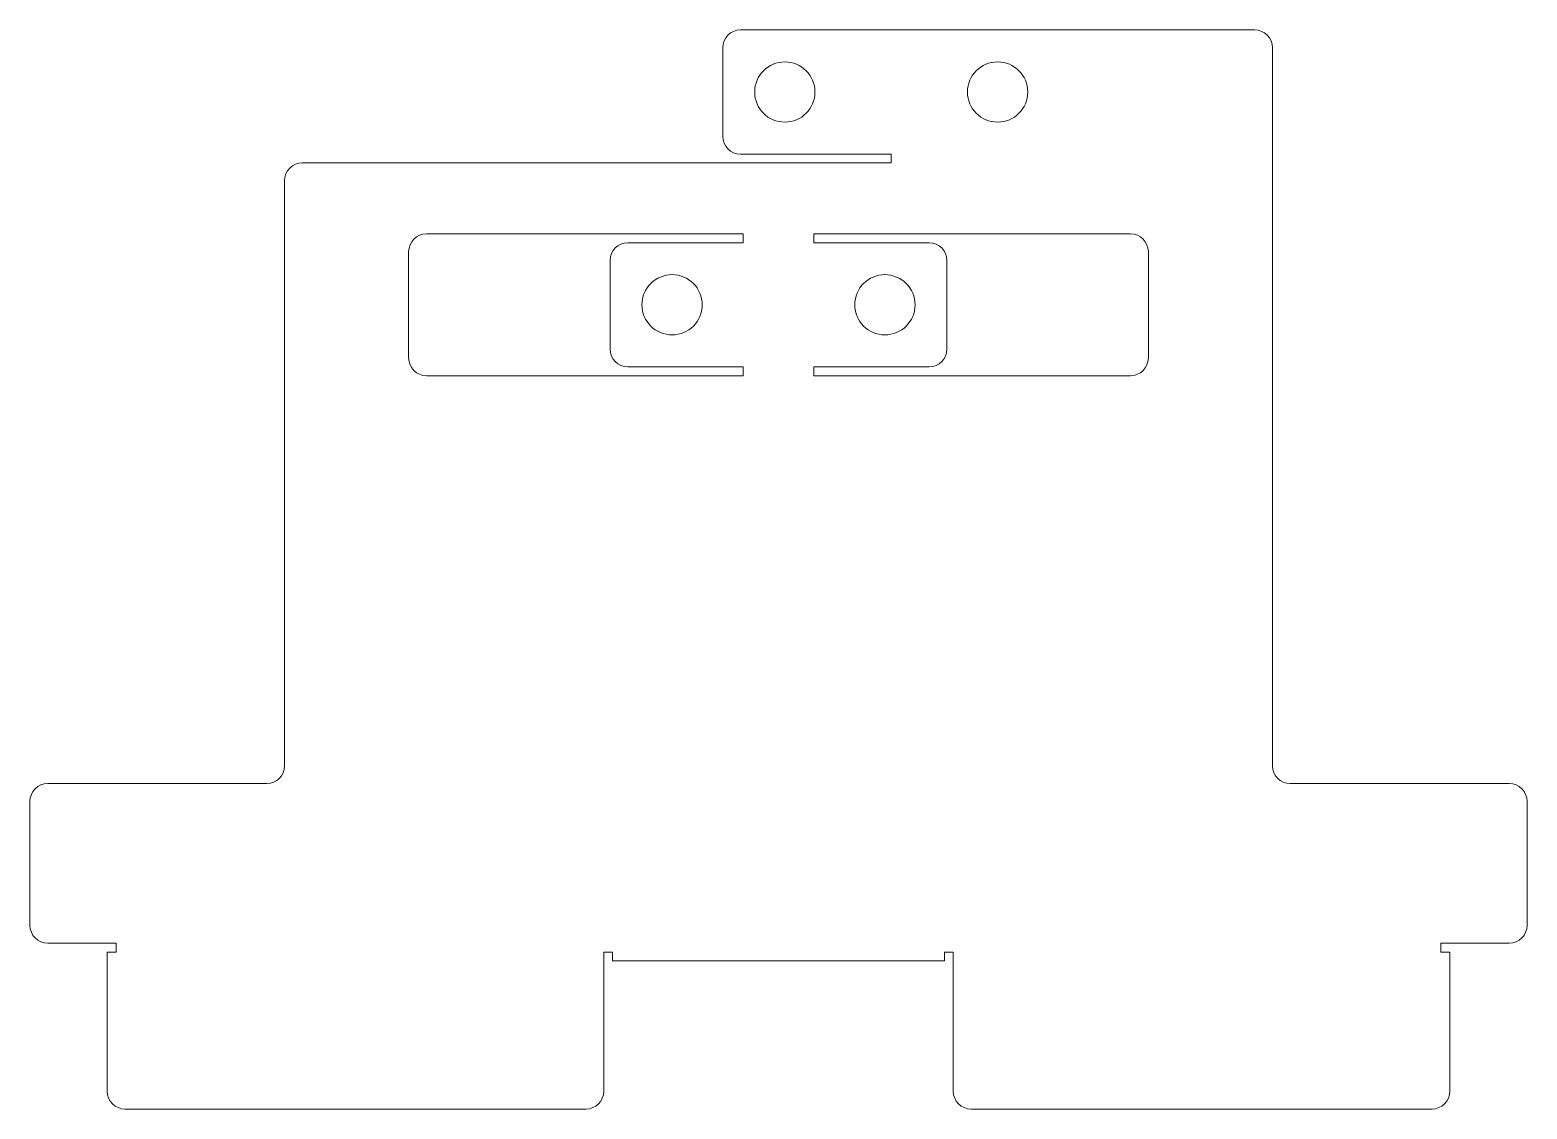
# Model space of a CAD drawing. Header units: millimetres. Extents: x -38.7 to 45.7, y -8.4 to 52.5.
import ezdxf

# ---------------------------------------------------------------- set-up
doc = ezdxf.new("R2010")
doc.units = ezdxf.units.MM

msp = doc.modelspace()

# ---------------------------------------------------------------- linework, layer by layer
at = {"color": 7, "linetype": 'Continuous', "lineweight": 15}
for p, q in [((30.356, 52.5), (1.356, 52.5)), ((0.356, 51.5), (0.356, 46.5)), ((31.356, 11), (31.356, 51.5)), ((9.856, 45), (-23.356, 45)), ((1.356, 45.5), (9.856, 45.5)), ((9.856, 45.5), (9.856, 45)), ((-24.356, 44), (-24.356, 11)), ((-16.356, 41), (1.5, 41)), ((1.5, 41), (1.5, 40.5)), ((5.5, 40.5), (5.5, 41)), ((5.5, 41), (23.356, 41)), ((-17.356, 34), (-17.356, 40)), ((1.5, 40.5), (-5, 40.5)), ((12, 40.5), (5.5, 40.5)), ((24.356, 40), (24.356, 34)), ((-6, 39.5), (-6, 34.5)), ((13, 34.5), (13, 39.5)), ((1.5, 33), (-16.356, 33)), ((-5, 33.5), (1.5, 33.5)), ((1.5, 33.5), (1.5, 33)), ((5.5, 33), (5.5, 33.5)), ((5.5, 33.5), (12, 33.5)), ((23.356, 33), (5.5, 33)), ((-25.356, 10), (-37.712, 10)), ((44.712, 10), (32.356, 10)), ((-38.712, 9), (-38.712, 2)), ((45.712, 2), (45.712, 9)), ((-37.712, 1), (-33.856, 1)), ((-33.856, 0.5), (-33.856, 1)), ((40.856, 1), (40.856, 0.5)), ((40.856, 1), (44.712, 1)), ((-34.356, 0.5), (-33.856, 0.5)), ((-34.356, -7.356), (-34.356, 0.5)), ((-6.356, 0.5), (-6.356, -7.356)), ((-5.856, 0.5), (-6.356, 0.5)), ((-5.856, 0), (-5.856, 0.5)), ((-5.856, 0), (12.856, 0)), ((12.856, 0.5), (12.856, 0)), ((13.356, 0.5), (12.856, 0.5)), ((13.356, -7.356), (13.356, 0.5)), ((40.856, 0.5), (41.356, 0.5)), ((41.356, 0.5), (41.356, -7.356)), ((-7.356, -8.356), (-33.356, -8.356)), ((40.356, -8.356), (14.356, -8.356))]:
    msp.add_line(p, q, dxfattribs=at)
for centre in [(3.856, 49), (15.856, 49), (-2.5, 37), (9.5, 37)]:
    msp.add_circle(centre, 1.7, dxfattribs=at)
for centre, start, end in [((1.356, 51.5), 90, 180), ((30.356, 51.5), 0, 90), ((1.356, 46.5), 180, 270), ((-23.356, 44), 90, 180), ((-16.356, 40), 90, 180), ((23.356, 40), 0, 90), ((-5, 39.5), 90, 180), ((12, 39.5), 0, 90), ((-16.356, 34), 180, 270), ((-5, 34.5), 180, 270), ((12, 34.5), 270, 0), ((23.356, 34), 270, 0), ((-25.356, 11), 270, 0), ((32.356, 11), 180, 270), ((-37.712, 9), 90, 180), ((44.712, 9), 0, 90), ((-37.712, 2), 180, 270), ((44.712, 2), 270, 360), ((-33.356, -7.356), 180, 270), ((-7.356, -7.356), 270, 0), ((14.356, -7.356), 180, 270), ((40.356, -7.356), 270, 0)]:
    msp.add_arc(centre, 1, start, end, dxfattribs=at)

doc.saveas('drawing.dxf')
